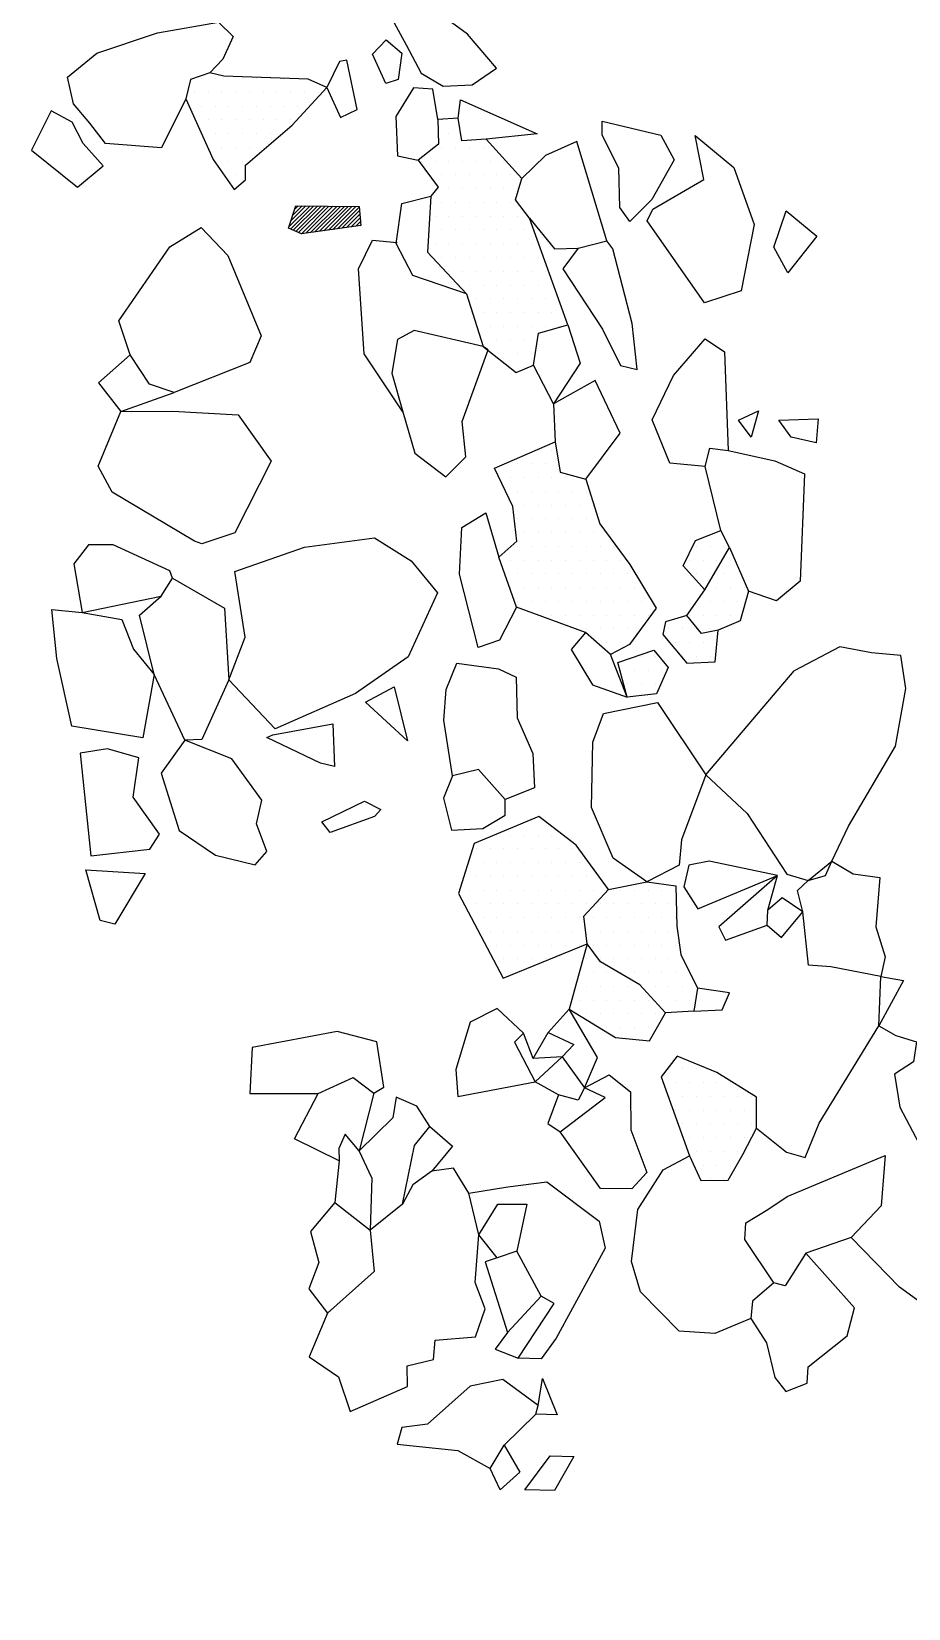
# Model space of a CAD drawing. Header units: metres. Extents: x 3.84 to 6.53, y -22.22 to -18.4.
# Drawn here: x 4.933 to 5.73, y -21.24 to -19.807 of the extents above; entities that cross this region are included whole.
import ezdxf

# ---------------------------------------------------------------- set-up
doc = ezdxf.new("R2010")
doc.units = ezdxf.units.M
doc.header["$LTSCALE"] = 25
doc.header["$MEASUREMENT"] = 0
doc.layers.get('0').update_dxf_attribs({"linetype": 'CONTINUOUS'})
for name, color, linetype in [('KNOCHEN', 2, 'CONTINUOUS'), ('STEINE', 4, 'CONTINUOUS'), ('STEINESCHRAFF', 4, 'CONTINUOUS')]:
    doc.layers.add(name, color=color, linetype=linetype)

# ---------------------------------------------------------------- blocks, each defined once
blk = doc.blocks.new('*X9')
at = {"color": 0}
for p, q in [((508.75, -1985), (508.75, -1985)), ((510, -1985), (510, -1985)), ((511.25, -1985), (511.25, -1985)), ((512.5, -1985), (512.5, -1985)), ((513.75, -1985), (513.75, -1985)), ((515, -1985), (515, -1985)), ((516.25, -1985), (516.25, -1985)), ((508.125, -1986.25), (508.125, -1986.25)), ((509.375, -1986.25), (509.375, -1986.25)), ((510.625, -1986.25), (510.625, -1986.25)), ((511.875, -1986.25), (511.875, -1986.25)), ((513.125, -1986.25), (513.125, -1986.25)), ((514.375, -1986.25), (514.375, -1986.25)), ((515.625, -1986.25), (515.625, -1986.25)), ((516.875, -1986.25), (516.875, -1986.25)), ((518.125, -1986.25), (518.125, -1986.25)), ((519.375, -1986.25), (519.375, -1986.25)), ((508.75, -1987.5), (508.75, -1987.5)), ((510, -1987.5), (510, -1987.5)), ((511.25, -1987.5), (511.25, -1987.5)), ((512.5, -1987.5), (512.5, -1987.5)), ((513.75, -1987.5), (513.75, -1987.5)), ((515, -1987.5), (515, -1987.5)), ((516.25, -1987.5), (516.25, -1987.5)), ((517.5, -1987.5), (517.5, -1987.5)), ((509.375, -1988.75), (509.375, -1988.75)), ((510.625, -1988.75), (510.625, -1988.75)), ((511.875, -1988.75), (511.875, -1988.75)), ((513.125, -1988.75), (513.125, -1988.75)), ((514.375, -1988.75), (514.375, -1988.75)), ((515.625, -1988.75), (515.625, -1988.75)), ((516.875, -1988.75), (516.875, -1988.75)), ((530.625, -1988.75), (530.625, -1988.75)), ((531.875, -1988.75), (531.875, -1988.75)), ((510, -1990), (510, -1990)), ((511.25, -1990), (511.25, -1990)), ((512.5, -1990), (512.5, -1990)), ((513.75, -1990), (513.75, -1990)), ((515, -1990), (515, -1990)), ((531.25, -1990), (531.25, -1990)), ((509.375, -1991.25), (509.375, -1991.25)), ((510.625, -1991.25), (510.625, -1991.25)), ((511.875, -1991.25), (511.875, -1991.25)), ((513.125, -1991.25), (513.125, -1991.25)), ((514.375, -1991.25), (514.375, -1991.25)), ((530.625, -1991.25), (530.625, -1991.25)), ((531.875, -1991.25), (531.875, -1991.25)), ((533.125, -1991.25), (533.125, -1991.25)), ((534.375, -1991.25), (534.375, -1991.25)), ((510, -1992.5), (510, -1992.5)), ((511.25, -1992.5), (511.25, -1992.5)), ((511.875, -1993.75), (511.875, -1993.75)), ((512.5, -1992.5), (512.5, -1992.5)), ((528.75, -1992.5), (528.75, -1992.5)), ((530, -1992.5), (530, -1992.5)), ((530.625, -1993.75), (530.625, -1993.75)), ((531.25, -1992.5), (531.25, -1992.5)), ((531.875, -1993.75), (531.875, -1993.75)), ((532.5, -1992.5), (532.5, -1992.5)), ((533.125, -1993.75), (533.125, -1993.75)), ((533.75, -1992.5), (533.75, -1992.5)), ((534.375, -1993.75), (534.375, -1993.75)), ((535, -1992.5), (535, -1992.5)), ((535.625, -1993.75), (535.625, -1993.75)), ((536.25, -1992.5), (536.25, -1992.5)), ((536.875, -1993.75), (536.875, -1993.75)), ((531.25, -1995), (531.25, -1995)), ((532.5, -1995), (532.5, -1995)), ((533.75, -1995), (533.75, -1995)), ((535, -1995), (535, -1995)), ((536.25, -1995), (536.25, -1995)), ((537.5, -1995), (537.5, -1995)), ((530.625, -1996.25), (530.625, -1996.25)), ((531.875, -1996.25), (531.875, -1996.25)), ((533.125, -1996.25), (533.125, -1996.25)), ((534.375, -1996.25), (534.375, -1996.25)), ((535.625, -1996.25), (535.625, -1996.25)), ((536.875, -1996.25), (536.875, -1996.25)), ((530, -1997.5), (530, -1997.5)), ((531.25, -1997.5), (531.25, -1997.5)), ((532.5, -1997.5), (532.5, -1997.5)), ((533.75, -1997.5), (533.75, -1997.5)), ((535, -1997.5), (535, -1997.5)), ((536.25, -1997.5), (536.25, -1997.5)), ((537.5, -1997.5), (537.5, -1997.5)), ((530.625, -1998.75), (530.625, -1998.75)), ((531.875, -1998.75), (531.875, -1998.75)), ((533.125, -1998.75), (533.125, -1998.75)), ((534.375, -1998.75), (534.375, -1998.75)), ((535.625, -1998.75), (535.625, -1998.75)), ((536.875, -1998.75), (536.875, -1998.75)), ((538.125, -1998.75), (538.125, -1998.75)), ((530, -2000), (530, -2000)), ((531.25, -2000), (531.25, -2000)), ((532.5, -2000), (532.5, -2000)), ((533.75, -2000), (533.75, -2000)), ((535, -2000), (535, -2000)), ((536.25, -2000), (536.25, -2000)), ((537.5, -2000), (537.5, -2000)), ((538.75, -2000), (538.75, -2000)), ((530.625, -2001.25), (530.625, -2001.25)), ((531.875, -2001.25), (531.875, -2001.25)), ((533.125, -2001.25), (533.125, -2001.25)), ((534.375, -2001.25), (534.375, -2001.25)), ((535.625, -2001.25), (535.625, -2001.25)), ((536.875, -2001.25), (536.875, -2001.25)), ((538.125, -2001.25), (538.125, -2001.25)), ((539.375, -2001.25), (539.375, -2001.25)), ((531.25, -2002.5), (531.25, -2002.5)), ((532.5, -2002.5), (532.5, -2002.5)), ((533.125, -2003.75), (533.125, -2003.75)), ((533.75, -2002.5), (533.75, -2002.5)), ((534.375, -2003.75), (534.375, -2003.75)), ((535, -2002.5), (535, -2002.5)), ((535.625, -2003.75), (535.625, -2003.75)), ((536.25, -2002.5), (536.25, -2002.5)), ((536.875, -2003.75), (536.875, -2003.75)), ((537.5, -2002.5), (537.5, -2002.5)), ((538.125, -2003.75), (538.125, -2003.75)), ((538.75, -2002.5), (538.75, -2002.5)), ((539.375, -2003.75), (539.375, -2003.75)), ((540, -2002.5), (540, -2002.5)), ((540.625, -2003.75), (540.625, -2003.75)), ((533.75, -2005), (533.75, -2005)), ((535, -2005), (535, -2005)), ((536.25, -2005), (536.25, -2005)), ((537.5, -2005), (537.5, -2005)), ((538.75, -2005), (538.75, -2005)), ((540, -2005), (540, -2005)), ((534.375, -2006.25), (534.375, -2006.25)), ((535.625, -2006.25), (535.625, -2006.25)), ((536.875, -2006.25), (536.875, -2006.25)), ((538.125, -2006.25), (538.125, -2006.25)), ((539.375, -2006.25), (539.375, -2006.25)), ((540.625, -2006.25), (540.625, -2006.25)), ((535, -2007.5), (535, -2007.5)), ((536.25, -2007.5), (536.25, -2007.5)), ((537.5, -2007.5), (537.5, -2007.5)), ((538.75, -2007.5), (538.75, -2007.5)), ((540, -2007.5), (540, -2007.5)), ((541.25, -2007.5), (541.25, -2007.5)), ((534.375, -2008.75), (534.375, -2008.75)), ((535.625, -2008.75), (535.625, -2008.75)), ((536.875, -2008.75), (536.875, -2008.75)), ((538.125, -2008.75), (538.125, -2008.75)), ((536.25, -2010), (536.25, -2010)), ((537.5, -2010), (537.5, -2010)), ((538.75, -2010), (538.75, -2010)), ((536.875, -2011.25), (536.875, -2011.25)), ((538.125, -2011.25), (538.125, -2011.25)), ((539.375, -2018.75), (539.375, -2018.75)), ((540.625, -2018.75), (540.625, -2018.75)), ((537.5, -2020), (537.5, -2020)), ((538.75, -2020), (538.75, -2020)), ((540, -2020), (540, -2020)), ((536.875, -2021.25), (536.875, -2021.25)), ((538.125, -2021.25), (538.125, -2021.25)), ((539.375, -2021.25), (539.375, -2021.25)), ((540.625, -2021.25), (540.625, -2021.25)), ((541.875, -2021.25), (541.875, -2021.25)), ((543.125, -2021.25), (543.125, -2021.25)), ((537.5, -2022.5), (537.5, -2022.5)), ((538.125, -2023.75), (538.125, -2023.75)), ((538.75, -2022.5), (538.75, -2022.5)), ((539.375, -2023.75), (539.375, -2023.75)), ((540, -2022.5), (540, -2022.5)), ((540.625, -2023.75), (540.625, -2023.75)), ((541.25, -2022.5), (541.25, -2022.5)), ((541.875, -2023.75), (541.875, -2023.75)), ((542.5, -2022.5), (542.5, -2022.5)), ((543.125, -2023.75), (543.125, -2023.75)), ((543.75, -2022.5), (543.75, -2022.5)), ((544.375, -2023.75), (544.375, -2023.75)), ((537.5, -2025), (537.5, -2025)), ((538.75, -2025), (538.75, -2025)), ((540, -2025), (540, -2025)), ((541.25, -2025), (541.25, -2025)), ((542.5, -2025), (542.5, -2025)), ((543.75, -2025), (543.75, -2025)), ((538.125, -2026.25), (538.125, -2026.25)), ((539.375, -2026.25), (539.375, -2026.25)), ((540.625, -2026.25), (540.625, -2026.25)), ((541.875, -2026.25), (541.875, -2026.25)), ((543.125, -2026.25), (543.125, -2026.25)), ((544.375, -2026.25), (544.375, -2026.25)), ((555.625, -2026.25), (555.625, -2026.25)), ((537.5, -2027.5), (537.5, -2027.5)), ((538.75, -2027.5), (538.75, -2027.5)), ((540, -2027.5), (540, -2027.5)), ((541.25, -2027.5), (541.25, -2027.5)), ((542.5, -2027.5), (542.5, -2027.5)), ((543.75, -2027.5), (543.75, -2027.5)), ((545, -2027.5), (545, -2027.5)), ((546.25, -2027.5), (546.25, -2027.5)), ((553.75, -2027.5), (553.75, -2027.5)), ((555, -2027.5), (555, -2027.5)), ((556.25, -2027.5), (556.25, -2027.5)), ((536.875, -2028.75), (536.875, -2028.75)), ((538.125, -2028.75), (538.125, -2028.75)), ((539.375, -2028.75), (539.375, -2028.75)), ((540.625, -2028.75), (540.625, -2028.75)), ((541.875, -2028.75), (541.875, -2028.75)), ((543.125, -2028.75), (543.125, -2028.75)), ((544.375, -2028.75), (544.375, -2028.75)), ((545.625, -2028.75), (545.625, -2028.75)), ((546.875, -2028.75), (546.875, -2028.75)), ((553.125, -2028.75), (553.125, -2028.75)), ((554.375, -2028.75), (554.375, -2028.75)), ((555.625, -2028.75), (555.625, -2028.75)), ((556.875, -2028.75), (556.875, -2028.75)), ((537.5, -2030), (537.5, -2030)), ((538.75, -2030), (538.75, -2030)), ((540, -2030), (540, -2030)), ((541.25, -2030), (541.25, -2030)), ((542.5, -2030), (542.5, -2030)), ((543.75, -2030), (543.75, -2030)), ((545, -2030), (545, -2030)), ((546.25, -2030), (546.25, -2030)), ((547.5, -2030), (547.5, -2030)), ((553.75, -2030), (553.75, -2030)), ((555, -2030), (555, -2030)), ((556.25, -2030), (556.25, -2030)), ((557.5, -2030), (557.5, -2030)), ((536.875, -2031.25), (536.875, -2031.25)), ((537.5, -2032.5), (537.5, -2032.5)), ((538.125, -2031.25), (538.125, -2031.25)), ((538.75, -2032.5), (538.75, -2032.5)), ((539.375, -2031.25), (539.375, -2031.25)), ((540, -2032.5), (540, -2032.5)), ((540.625, -2031.25), (540.625, -2031.25)), ((541.25, -2032.5), (541.25, -2032.5)), ((541.875, -2031.25), (541.875, -2031.25)), ((542.5, -2032.5), (542.5, -2032.5)), ((543.125, -2031.25), (543.125, -2031.25)), ((543.75, -2032.5), (543.75, -2032.5)), ((544.375, -2031.25), (544.375, -2031.25)), ((545, -2032.5), (545, -2032.5)), ((545.625, -2031.25), (545.625, -2031.25)), ((546.25, -2032.5), (546.25, -2032.5)), ((546.875, -2031.25), (546.875, -2031.25)), ((547.5, -2032.5), (547.5, -2032.5)), ((548.125, -2031.25), (548.125, -2031.25)), ((548.75, -2032.5), (548.75, -2032.5)), ((554.375, -2031.25), (554.375, -2031.25)), ((555, -2032.5), (555, -2032.5)), ((555.625, -2031.25), (555.625, -2031.25)), ((556.25, -2032.5), (556.25, -2032.5)), ((556.875, -2031.25), (556.875, -2031.25)), ((557.5, -2032.5), (557.5, -2032.5)), ((558.125, -2031.25), (558.125, -2031.25)), ((539.375, -2033.75), (539.375, -2033.75)), ((540.625, -2033.75), (540.625, -2033.75)), ((541.875, -2033.75), (541.875, -2033.75)), ((543.125, -2033.75), (543.125, -2033.75)), ((544.375, -2033.75), (544.375, -2033.75)), ((545.625, -2033.75), (545.625, -2033.75)), ((546.875, -2033.75), (546.875, -2033.75)), ((548.125, -2033.75), (548.125, -2033.75)), ((549.375, -2033.75), (549.375, -2033.75)), ((553.125, -2033.75), (553.125, -2033.75)), ((554.375, -2033.75), (554.375, -2033.75)), ((555.625, -2033.75), (555.625, -2033.75)), ((556.875, -2033.75), (556.875, -2033.75)), ((543.75, -2035), (543.75, -2035)), ((545, -2035), (545, -2035)), ((546.25, -2035), (546.25, -2035)), ((547.5, -2035), (547.5, -2035)), ((551.25, -2035), (551.25, -2035)), ((552.5, -2035), (552.5, -2035)), ((553.75, -2035), (553.75, -2035)), ((555, -2035), (555, -2035)), ((545.625, -2036.25), (545.625, -2036.25)), ((546.875, -2036.25), (546.875, -2036.25)), ((551.875, -2036.25), (551.875, -2036.25)), ((553.125, -2036.25), (553.125, -2036.25)), ((554.375, -2036.25), (554.375, -2036.25)), ((555.625, -2036.25), (555.625, -2036.25)), ((548.75, -2037.5), (548.75, -2037.5)), ((550, -2037.5), (550, -2037.5)), ((552.5, -2037.5), (552.5, -2037.5)), ((553.75, -2037.5), (553.75, -2037.5)), ((555, -2037.5), (555, -2037.5)), ((546.875, -2038.75), (546.875, -2038.75)), ((548.125, -2038.75), (548.125, -2038.75)), ((549.375, -2038.75), (549.375, -2038.75)), ((550.625, -2038.75), (550.625, -2038.75)), ((547.5, -2040), (547.5, -2040)), ((548.75, -2040), (548.75, -2040)), ((550, -2040), (550, -2040)), ((538.75, -2052.5), (538.75, -2052.5)), ((540, -2052.5), (540, -2052.5)), ((535.625, -2053.75), (535.625, -2053.75)), ((536.875, -2053.75), (536.875, -2053.75)), ((538.125, -2053.75), (538.125, -2053.75)), ((539.375, -2053.75), (539.375, -2053.75)), ((540.625, -2053.75), (540.625, -2053.75)), ((533.75, -2055), (533.75, -2055)), ((535, -2055), (535, -2055)), ((536.25, -2055), (536.25, -2055)), ((537.5, -2055), (537.5, -2055)), ((538.75, -2055), (538.75, -2055)), ((540, -2055), (540, -2055)), ((541.25, -2055), (541.25, -2055)), ((542.5, -2055), (542.5, -2055)), ((533.125, -2056.25), (533.125, -2056.25)), ((534.375, -2056.25), (534.375, -2056.25)), ((535.625, -2056.25), (535.625, -2056.25)), ((536.875, -2056.25), (536.875, -2056.25)), ((538.125, -2056.25), (538.125, -2056.25)), ((539.375, -2056.25), (539.375, -2056.25)), ((540.625, -2056.25), (540.625, -2056.25)), ((541.875, -2056.25), (541.875, -2056.25)), ((543.125, -2056.25), (543.125, -2056.25)), ((533.75, -2057.5), (533.75, -2057.5)), ((535, -2057.5), (535, -2057.5)), ((536.25, -2057.5), (536.25, -2057.5)), ((537.5, -2057.5), (537.5, -2057.5)), ((538.75, -2057.5), (538.75, -2057.5)), ((540, -2057.5), (540, -2057.5)), ((541.25, -2057.5), (541.25, -2057.5)), ((542.5, -2057.5), (542.5, -2057.5)), ((543.75, -2057.5), (543.75, -2057.5)), ((533.125, -2058.75), (533.125, -2058.75)), ((534.375, -2058.75), (534.375, -2058.75)), ((535.625, -2058.75), (535.625, -2058.75)), ((536.875, -2058.75), (536.875, -2058.75)), ((538.125, -2058.75), (538.125, -2058.75)), ((539.375, -2058.75), (539.375, -2058.75)), ((540.625, -2058.75), (540.625, -2058.75)), ((541.875, -2058.75), (541.875, -2058.75)), ((543.125, -2058.75), (543.125, -2058.75)), ((544.375, -2058.75), (544.375, -2058.75)), ((545.625, -2058.75), (545.625, -2058.75)), ((546.875, -2058.75), (546.875, -2058.75)), ((548.125, -2058.75), (548.125, -2058.75)), ((549.375, -2058.75), (549.375, -2058.75)), ((550.625, -2058.75), (550.625, -2058.75)), ((551.875, -2058.75), (551.875, -2058.75)), ((533.75, -2060), (533.75, -2060)), ((535, -2060), (535, -2060)), ((536.25, -2060), (536.25, -2060)), ((537.5, -2060), (537.5, -2060)), ((538.75, -2060), (538.75, -2060)), ((540, -2060), (540, -2060)), ((541.25, -2060), (541.25, -2060)), ((542.5, -2060), (542.5, -2060)), ((543.75, -2060), (543.75, -2060)), ((545, -2060), (545, -2060)), ((546.25, -2060), (546.25, -2060)), ((547.5, -2060), (547.5, -2060)), ((548.75, -2060), (548.75, -2060)), ((550, -2060), (550, -2060)), ((551.25, -2060), (551.25, -2060)), ((534.375, -2061.25), (534.375, -2061.25)), ((535, -2062.5), (535, -2062.5)), ((535.625, -2061.25), (535.625, -2061.25)), ((536.25, -2062.5), (536.25, -2062.5)), ((536.875, -2061.25), (536.875, -2061.25)), ((537.5, -2062.5), (537.5, -2062.5)), ((538.125, -2061.25), (538.125, -2061.25)), ((538.75, -2062.5), (538.75, -2062.5)), ((539.375, -2061.25), (539.375, -2061.25)), ((540, -2062.5), (540, -2062.5)), ((540.625, -2061.25), (540.625, -2061.25)), ((541.25, -2062.5), (541.25, -2062.5)), ((541.875, -2061.25), (541.875, -2061.25)), ((542.5, -2062.5), (542.5, -2062.5)), ((543.125, -2061.25), (543.125, -2061.25)), ((543.75, -2062.5), (543.75, -2062.5)), ((544.375, -2061.25), (544.375, -2061.25)), ((545, -2062.5), (545, -2062.5)), ((545.625, -2061.25), (545.625, -2061.25)), ((546.25, -2062.5), (546.25, -2062.5)), ((546.875, -2061.25), (546.875, -2061.25)), ((547.5, -2062.5), (547.5, -2062.5)), ((548.125, -2061.25), (548.125, -2061.25)), ((548.75, -2062.5), (548.75, -2062.5)), ((549.375, -2061.25), (549.375, -2061.25)), ((550, -2062.5), (550, -2062.5)), ((550.625, -2061.25), (550.625, -2061.25)), ((551.25, -2062.5), (551.25, -2062.5)), ((551.875, -2061.25), (551.875, -2061.25)), ((535.625, -2063.75), (535.625, -2063.75)), ((536.875, -2063.75), (536.875, -2063.75)), ((538.125, -2063.75), (538.125, -2063.75)), ((539.375, -2063.75), (539.375, -2063.75)), ((540.625, -2063.75), (540.625, -2063.75)), ((541.875, -2063.75), (541.875, -2063.75)), ((543.125, -2063.75), (543.125, -2063.75)), ((544.375, -2063.75), (544.375, -2063.75)), ((545.625, -2063.75), (545.625, -2063.75)), ((546.875, -2063.75), (546.875, -2063.75)), ((548.125, -2063.75), (548.125, -2063.75)), ((549.375, -2063.75), (549.375, -2063.75)), ((550.625, -2063.75), (550.625, -2063.75)), ((551.875, -2063.75), (551.875, -2063.75)), ((536.25, -2065), (536.25, -2065)), ((537.5, -2065), (537.5, -2065)), ((538.75, -2065), (538.75, -2065)), ((540, -2065), (540, -2065)), ((543.75, -2065), (543.75, -2065)), ((545, -2065), (545, -2065)), ((546.25, -2065), (546.25, -2065)), ((547.5, -2065), (547.5, -2065)), ((548.75, -2065), (548.75, -2065)), ((550, -2065), (550, -2065)), ((551.25, -2065), (551.25, -2065)), ((552.5, -2065), (552.5, -2065)), ((536.875, -2066.25), (536.875, -2066.25)), ((543.125, -2066.25), (543.125, -2066.25)), ((544.375, -2066.25), (544.375, -2066.25)), ((545.625, -2066.25), (545.625, -2066.25)), ((546.875, -2066.25), (546.875, -2066.25)), ((548.125, -2066.25), (548.125, -2066.25)), ((549.375, -2066.25), (549.375, -2066.25)), ((550.625, -2066.25), (550.625, -2066.25)), ((551.875, -2066.25), (551.875, -2066.25)), ((553.125, -2066.25), (553.125, -2066.25)), ((543.75, -2067.5), (543.75, -2067.5)), ((545, -2067.5), (545, -2067.5)), ((546.25, -2067.5), (546.25, -2067.5)), ((547.5, -2067.5), (547.5, -2067.5)), ((548.75, -2067.5), (548.75, -2067.5)), ((550, -2067.5), (550, -2067.5)), ((551.25, -2067.5), (551.25, -2067.5)), ((552.5, -2067.5), (552.5, -2067.5)), ((553.75, -2067.5), (553.75, -2067.5)), ((543.125, -2068.75), (543.125, -2068.75)), ((544.375, -2068.75), (544.375, -2068.75)), ((545.625, -2068.75), (545.625, -2068.75)), ((546.875, -2068.75), (546.875, -2068.75)), ((548.125, -2068.75), (548.125, -2068.75)), ((549.375, -2068.75), (549.375, -2068.75)), ((550.625, -2068.75), (550.625, -2068.75)), ((551.875, -2068.75), (551.875, -2068.75)), ((553.125, -2068.75), (553.125, -2068.75)), ((543.75, -2070), (543.75, -2070)), ((545, -2070), (545, -2070)), ((546.25, -2070), (546.25, -2070)), ((547.5, -2070), (547.5, -2070)), ((548.75, -2070), (548.75, -2070)), ((550, -2070), (550, -2070)), ((545.625, -2071.25), (545.625, -2071.25)), ((546.875, -2071.25), (546.875, -2071.25)), ((548.125, -2071.25), (548.125, -2071.25)), ((549.375, -2071.25), (549.375, -2071.25)), ((551.25, -2075), (551.25, -2075)), ((552.5, -2075), (552.5, -2075)), ((553.75, -2075), (553.75, -2075)), ((551.875, -2076.25), (551.875, -2076.25)), ((553.125, -2076.25), (553.125, -2076.25)), ((554.375, -2076.25), (554.375, -2076.25)), ((555.625, -2076.25), (555.625, -2076.25)), ((556.875, -2076.25), (556.875, -2076.25)), ((551.25, -2077.5), (551.25, -2077.5)), ((552.5, -2077.5), (552.5, -2077.5)), ((553.75, -2077.5), (553.75, -2077.5)), ((555, -2077.5), (555, -2077.5)), ((556.25, -2077.5), (556.25, -2077.5)), ((557.5, -2077.5), (557.5, -2077.5)), ((558.75, -2077.5), (558.75, -2077.5)), ((551.875, -2078.75), (551.875, -2078.75)), ((553.125, -2078.75), (553.125, -2078.75)), ((554.375, -2078.75), (554.375, -2078.75)), ((555.625, -2078.75), (555.625, -2078.75)), ((556.875, -2078.75), (556.875, -2078.75)), ((558.125, -2078.75), (558.125, -2078.75)), ((552.5, -2080), (552.5, -2080)), ((553.125, -2081.25), (553.125, -2081.25)), ((553.75, -2080), (553.75, -2080)), ((554.375, -2081.25), (554.375, -2081.25)), ((555, -2080), (555, -2080)), ((555.625, -2081.25), (555.625, -2081.25)), ((556.25, -2080), (556.25, -2080)), ((556.875, -2081.25), (556.875, -2081.25)), ((557.5, -2080), (557.5, -2080)), ((558.125, -2081.25), (558.125, -2081.25)), ((558.75, -2080), (558.75, -2080)), ((553.75, -2082.5), (553.75, -2082.5)), ((555, -2082.5), (555, -2082.5)), ((556.25, -2082.5), (556.25, -2082.5)), ((557.5, -2082.5), (557.5, -2082.5)), ((554.375, -2083.75), (554.375, -2083.75)), ((555.625, -2083.75), (555.625, -2083.75)), ((556.875, -2083.75), (556.875, -2083.75)), ((555, -2085), (555, -2085)), ((556.25, -2085), (556.25, -2085))]:
    blk.add_line(p, q, dxfattribs=at)
blk = doc.blocks.new('*X10')
at = {"color": 0}
for p, q in [((583.125, -2106.25), (583.125, -2106.25)), ((584.375, -2106.25), (584.375, -2106.25)), ((585.625, -2106.25), (585.625, -2106.25)), ((580, -2107.5), (580, -2107.5)), ((581.25, -2107.5), (581.25, -2107.5)), ((582.5, -2107.5), (582.5, -2107.5)), ((583.75, -2107.5), (583.75, -2107.5)), ((585, -2107.5), (585, -2107.5)), ((586.25, -2107.5), (586.25, -2107.5)), ((579.375, -2108.75), (579.375, -2108.75)), ((580.625, -2108.75), (580.625, -2108.75)), ((581.875, -2108.75), (581.875, -2108.75)), ((583.125, -2108.75), (583.125, -2108.75)), ((584.375, -2108.75), (584.375, -2108.75)), ((585.625, -2108.75), (585.625, -2108.75)), ((586.875, -2108.75), (586.875, -2108.75)), ((578.125, -2111.25), (578.125, -2111.25)), ((578.75, -2110), (578.75, -2110)), ((579.375, -2111.25), (579.375, -2111.25)), ((580, -2110), (580, -2110)), ((580.625, -2111.25), (580.625, -2111.25)), ((581.25, -2110), (581.25, -2110)), ((581.875, -2111.25), (581.875, -2111.25)), ((582.5, -2110), (582.5, -2110)), ((583.125, -2111.25), (583.125, -2111.25)), ((583.75, -2110), (583.75, -2110)), ((584.375, -2111.25), (584.375, -2111.25)), ((585, -2110), (585, -2110)), ((585.625, -2111.25), (585.625, -2111.25)), ((586.25, -2110), (586.25, -2110)), ((586.875, -2111.25), (586.875, -2111.25)), ((587.5, -2110), (587.5, -2110)), ((588.125, -2111.25), (588.125, -2111.25)), ((580, -2112.5), (580, -2112.5)), ((581.25, -2112.5), (581.25, -2112.5)), ((582.5, -2112.5), (582.5, -2112.5)), ((583.75, -2112.5), (583.75, -2112.5)), ((585, -2112.5), (585, -2112.5)), ((586.25, -2112.5), (586.25, -2112.5)), ((587.5, -2112.5), (587.5, -2112.5)), ((580.625, -2113.75), (580.625, -2113.75)), ((581.875, -2113.75), (581.875, -2113.75)), ((583.125, -2113.75), (583.125, -2113.75)), ((584.375, -2113.75), (584.375, -2113.75)), ((585.625, -2113.75), (585.625, -2113.75)), ((586.875, -2113.75), (586.875, -2113.75)), ((581.25, -2115), (581.25, -2115)), ((582.5, -2115), (582.5, -2115)), ((583.75, -2115), (583.75, -2115)), ((585, -2115), (585, -2115)), ((586.25, -2115), (586.25, -2115)), ((581.875, -2116.25), (581.875, -2116.25)), ((583.125, -2116.25), (583.125, -2116.25)), ((584.375, -2116.25), (584.375, -2116.25)), ((585.625, -2116.25), (585.625, -2116.25)), ((586.875, -2116.25), (586.875, -2116.25)), ((582.5, -2117.5), (582.5, -2117.5)), ((583.75, -2117.5), (583.75, -2117.5)), ((585, -2117.5), (585, -2117.5)), ((586.25, -2117.5), (586.25, -2117.5)), ((558.125, -2206.25), (558.125, -2206.25)), ((559.375, -2206.25), (559.375, -2206.25)), ((560.625, -2206.25), (560.625, -2206.25)), ((556.875, -2208.75), (556.875, -2208.75)), ((557.5, -2207.5), (557.5, -2207.5)), ((558.125, -2208.75), (558.125, -2208.75)), ((558.75, -2207.5), (558.75, -2207.5)), ((559.375, -2208.75), (559.375, -2208.75)), ((560, -2207.5), (560, -2207.5)), ((560.625, -2208.75), (560.625, -2208.75)), ((561.25, -2207.5), (561.25, -2207.5)), ((561.875, -2208.75), (561.875, -2208.75)), ((562.5, -2207.5), (562.5, -2207.5)), ((563.125, -2208.75), (563.125, -2208.75)), ((564.375, -2208.75), (564.375, -2208.75)), ((556.25, -2210), (556.25, -2210)), ((557.5, -2210), (557.5, -2210)), ((558.75, -2210), (558.75, -2210)), ((560, -2210), (560, -2210)), ((561.25, -2210), (561.25, -2210)), ((562.5, -2210), (562.5, -2210)), ((563.75, -2210), (563.75, -2210)), ((565, -2210), (565, -2210)), ((566.25, -2210), (566.25, -2210)), ((556.875, -2211.25), (556.875, -2211.25)), ((558.125, -2211.25), (558.125, -2211.25)), ((559.375, -2211.25), (559.375, -2211.25)), ((560.625, -2211.25), (560.625, -2211.25)), ((561.875, -2211.25), (561.875, -2211.25)), ((563.125, -2211.25), (563.125, -2211.25)), ((564.375, -2211.25), (564.375, -2211.25)), ((565.625, -2211.25), (565.625, -2211.25)), ((566.875, -2211.25), (566.875, -2211.25)), ((557.5, -2212.5), (557.5, -2212.5)), ((558.75, -2212.5), (558.75, -2212.5)), ((560, -2212.5), (560, -2212.5)), ((561.25, -2212.5), (561.25, -2212.5)), ((562.5, -2212.5), (562.5, -2212.5)), ((563.75, -2212.5), (563.75, -2212.5)), ((565, -2212.5), (565, -2212.5)), ((566.25, -2212.5), (566.25, -2212.5)), ((558.125, -2213.75), (558.125, -2213.75)), ((559.375, -2213.75), (559.375, -2213.75)), ((560.625, -2213.75), (560.625, -2213.75)), ((561.875, -2213.75), (561.875, -2213.75)), ((563.125, -2213.75), (563.125, -2213.75)), ((564.375, -2213.75), (564.375, -2213.75)), ((565.625, -2213.75), (565.625, -2213.75)), ((566.875, -2213.75), (566.875, -2213.75)), ((557.5, -2215), (557.5, -2215)), ((558.75, -2215), (558.75, -2215)), ((560, -2215), (560, -2215)), ((561.25, -2215), (561.25, -2215)), ((562.5, -2215), (562.5, -2215)), ((563.75, -2215), (563.75, -2215)), ((565, -2215), (565, -2215)), ((566.25, -2215), (566.25, -2215)), ((610, -2215), (610, -2215)), ((559.375, -2216.25), (559.375, -2216.25)), ((560.625, -2216.25), (560.625, -2216.25)), ((561.875, -2216.25), (561.875, -2216.25)), ((563.125, -2216.25), (563.125, -2216.25)), ((564.375, -2216.25), (564.375, -2216.25)), ((565.625, -2216.25), (565.625, -2216.25)), ((609.375, -2216.25), (609.375, -2216.25)), ((610.625, -2216.25), (610.625, -2216.25)), ((611.875, -2216.25), (611.875, -2216.25)), ((613.125, -2216.25), (613.125, -2216.25)), ((561.25, -2217.5), (561.25, -2217.5)), ((562.5, -2217.5), (562.5, -2217.5)), ((608.125, -2218.75), (608.125, -2218.75)), ((608.75, -2217.5), (608.75, -2217.5)), ((609.375, -2218.75), (609.375, -2218.75)), ((610, -2217.5), (610, -2217.5)), ((610.625, -2218.75), (610.625, -2218.75)), ((611.25, -2217.5), (611.25, -2217.5)), ((611.875, -2218.75), (611.875, -2218.75)), ((612.5, -2217.5), (612.5, -2217.5)), ((613.125, -2218.75), (613.125, -2218.75)), ((613.75, -2217.5), (613.75, -2217.5)), ((614.375, -2218.75), (614.375, -2218.75)), ((615, -2217.5), (615, -2217.5)), ((608.75, -2220), (608.75, -2220)), ((610, -2220), (610, -2220)), ((611.25, -2220), (611.25, -2220)), ((612.5, -2220), (612.5, -2220)), ((613.75, -2220), (613.75, -2220)), ((613.125, -2221.25), (613.125, -2221.25)), ((614.375, -2221.25), (614.375, -2221.25))]:
    blk.add_line(p, q, dxfattribs=at)
blk = doc.blocks.new('*X11')
at = {"color": 0}
for p, q in [((516.72, -1998.45), (518.61, -1996.57)), ((516.86, -1998.67), (518.96, -1996.57)), ((516.9, -1997.93), (518.26, -1996.56)), ((517.07, -1997.4), (517.91, -1996.56)), ((517.11, -1998.78), (519.31, -1996.58)), ((517.24, -1996.88), (517.56, -1996.55)), ((517.36, -1998.88), (519.66, -1996.58)), ((517.6, -1998.99), (520.01, -1996.58)), ((517.85, -1999.1), (520.36, -1996.59)), ((518.26, -1999.04), (520.71, -1996.59)), ((518.67, -1998.99), (521.06, -1996.6)), ((519.08, -1998.93), (521.41, -1996.6)), ((519.49, -1998.87), (521.76, -1996.6)), ((519.9, -1998.82), (522.11, -1996.61)), ((520.31, -1998.76), (522.45, -1996.61)), ((520.72, -1998.7), (522.8, -1996.62)), ((521.13, -1998.65), (523.11, -1996.67)), ((521.54, -1998.59), (523.14, -1996.99)), ((521.95, -1998.53), (523.16, -1997.32)), ((522.36, -1998.48), (523.19, -1997.64)), ((522.77, -1998.42), (523.22, -1997.97)), ((523.18, -1998.36), (523.25, -1998.29))]:
    blk.add_line(p, q, dxfattribs=at)

msp = doc.modelspace()

# ---------------------------------------------------------------- linework, layer by layer
at = {"layer": 'KNOCHEN'}
msp.add_lwpolyline([(5.1785, -19.991), (5.1668, -19.9859), (5.1735, -19.9655), (5.2311, -19.9662), (5.2325, -19.9835), (5.1785, -19.991)], dxfattribs=at)
at = {"layer": 'STEINE'}
for points in [[(5.3558, -19.8403), (5.3294, -19.8096), (5.2917, -19.782), (5.2557, -19.7569), (5.2485, -19.7727), (5.2738, -19.8191), (5.2875, -19.8451), (5.3073, -19.8569), (5.3338, -19.8555), (5.3558, -19.8403)], [(5.0734, -19.8684), (5.0514, -19.9127), (5.0005, -19.9089), (4.9863, -19.8905), (4.9715, -19.8727), (4.966, -19.8487), (4.9926, -19.8269), (5.0476, -19.8082), (5.1032, -19.7987), (5.1164, -19.8115), (5.1072, -19.8323), (5.0954, -19.8445)], [(5.2554, -19.8542), (5.2432, -19.8277), (5.2555, -19.8145), (5.2697, -19.8267), (5.2666, -19.8507), (5.2554, -19.8542)], [(5.2293, -19.8781), (5.2198, -19.8332), (5.2131, -19.8342), (5.2018, -19.8581), (5.214, -19.8852), (5.2293, -19.8781)], [(5.2018, -19.8581), (5.1846, -19.8504), (5.1081, -19.8476), (5.0954, -19.8445), (5.0776, -19.8506), (5.0734, -19.8684), (5.0982, -19.9235), (5.1175, -19.9506), (5.1277, -19.9419), (5.1278, -19.9287), (5.1702, -19.8921), (5.2018, -19.8581)], [(5.3026, -19.887), (5.2981, -19.8594), (5.2803, -19.8584), (5.2644, -19.8843), (5.2658, -19.92), (5.2847, -19.9241)], [(4.9984, -19.9293), (4.9801, -19.9089), (4.97, -19.8895), (4.9511, -19.8792), (4.9332, -19.9148), (4.9749, -19.9486), (4.9984, -19.9293)], [(5.321, -19.886), (5.3231, -19.8692), (5.3928, -19.9), (5.3464, -19.9049)], [(5.4207, -20.0738), (5.3859, -19.9769), (5.3732, -19.96), (5.3789, -19.9407), (5.3464, -19.9049), (5.3245, -19.9064), (5.321, -19.886), (5.3026, -19.887), (5.3031, -19.9094), (5.2847, -19.9241), (5.3029, -19.9486), (5.2963, -19.9567), (5.2931, -20.0077), (5.3286, -20.0455), (5.3437, -20.0934), (5.3737, -20.1169), (5.3895, -20.1104)], [(5.4679, -19.967), (5.467, -19.9313), (5.4518, -19.9012), (5.4519, -19.8885), (5.5053, -19.9014), (5.5175, -19.9238), (5.497, -19.9599), (5.4771, -19.9797), (5.4679, -19.967)], [(5.3859, -19.9769), (5.4087, -20.0045), (5.4301, -20.004), (5.4561, -19.9975), (5.4289, -19.9072), (5.4003, -19.9199), (5.3789, -19.9407)], [(5.498, -19.9686), (5.5444, -19.9417), (5.5364, -19.9015), (5.5715, -19.9306), (5.5902, -19.9826), (5.5782, -20.0427), (5.5451, -20.0538), (5.4929, -19.9793), (5.498, -19.9686)], [(5.3286, -20.0455), (5.2798, -20.029), (5.2646, -19.9999), (5.2698, -19.9633), (5.2963, -19.9567)], [(5.6079, -20.0031), (5.6192, -19.97), (5.6472, -19.993), (5.6206, -20.0265), (5.6079, -20.0031)], [(5.0629, -20.1353), (5.0405, -20.1276), (5.0228, -20.1011), (5.0127, -20.07), (5.0588, -20.0029), (5.0873, -19.9851), (5.1117, -20.0107), (5.142, -20.0836), (5.1318, -20.108), (5.0629, -20.1353)], [(5.2707, -20.1528), (5.2357, -20.1002), (5.2304, -20.0228), (5.2432, -19.9968), (5.2656, -19.9989)], [(5.4301, -20.004), (5.4163, -20.0228), (5.4523, -20.0775), (5.4685, -20.1106), (5.4838, -20.1142), (5.4793, -20.0724), (5.4617, -20.0046), (5.4561, -19.9975)], [(5.3437, -20.0934), (5.2811, -20.079), (5.2658, -20.0871), (5.2606, -20.1176), (5.2707, -20.1528), (5.2818, -20.1905), (5.3098, -20.212), (5.3281, -20.1937), (5.3247, -20.1616), (5.3483, -20.0965), (5.3437, -20.0934)], [(5.4078, -20.1456), (5.3895, -20.1104), (5.3942, -20.0813), (5.4207, -20.0738), (5.4318, -20.1085), (5.4078, -20.1456)], [(5.5456, -20.2026), (5.5136, -20.1994), (5.4974, -20.1601), (5.5169, -20.1199), (5.5455, -20.0864), (5.5633, -20.0982), (5.5666, -20.1879)], [(5.0228, -20.1011), (4.9942, -20.1264), (5.0145, -20.1525), (5.0629, -20.1353)], [(5.4371, -20.2139), (5.4683, -20.1723), (5.4455, -20.1243), (5.4078, -20.1456), (5.4092, -20.1802)], [(5.0813, -20.2704), (5.0066, -20.2258), (4.9939, -20.2023), (5.0145, -20.1525), (5.0618, -20.1521), (5.1209, -20.1554), (5.1509, -20.1977), (5.118, -20.2628), (5.088, -20.2729), (5.0813, -20.2704)], [(5.5875, -20.1757), (5.5758, -20.1604), (5.5942, -20.1518), (5.5875, -20.1757)], [(5.6466, -20.181), (5.6237, -20.1758), (5.6125, -20.1605), (5.6482, -20.1591), (5.6466, -20.181)], [(5.3579, -20.285), (5.3743, -20.2703), (5.3708, -20.2387), (5.3541, -20.204), (5.4092, -20.1802), (5.4137, -20.2077), (5.4371, -20.2139), (5.4497, -20.2547), (5.4771, -20.2915), (5.5009, -20.3313), (5.4769, -20.3643), (5.4595, -20.3735), (5.4367, -20.3535), (5.3741, -20.3304), (5.3579, -20.285)], [(5.5678, -20.276), (5.5597, -20.2607), (5.5456, -20.2026), (5.5498, -20.1858), (5.5666, -20.1879), (5.6088, -20.1972), (5.6358, -20.209), (5.6319, -20.3068), (5.6105, -20.3245), (5.585, -20.3158)], [(5.3741, -20.3304), (5.3587, -20.3604), (5.3393, -20.367), (5.3222, -20.3002), (5.3244, -20.2579), (5.3463, -20.2447), (5.3579, -20.285)], [(5.1547, -20.4408), (5.1125, -20.3963), (5.1274, -20.3576), (5.1179, -20.298), (5.1812, -20.2758), (5.2449, -20.2673), (5.2784, -20.2883), (5.3023, -20.3174), (5.2756, -20.3754), (5.2276, -20.4089), (5.1547, -20.4408)], [(5.5453, -20.3146), (5.5255, -20.2927), (5.5368, -20.2698), (5.5597, -20.2607)], [(5.0614, -20.3039), (5.0588, -20.2973), (5.0075, -20.2737), (4.985, -20.2736), (4.9717, -20.2909), (4.9793, -20.3353), (5.0511, -20.3202)], [(5.5574, -20.3513), (5.5421, -20.3544), (5.5289, -20.338), (5.5453, -20.3146), (5.5678, -20.276), (5.585, -20.3158), (5.5773, -20.3428), (5.5574, -20.3513)], [(5.0726, -20.4512), (5.0448, -20.3915), (5.0312, -20.3375), (5.0511, -20.3202), (5.0614, -20.3039), (5.1087, -20.3311), (5.1125, -20.3963), (5.0879, -20.4507), (5.0726, -20.4512)], [(4.9793, -20.3353), (5.0154, -20.3415), (5.026, -20.3685), (5.0448, -20.3915), (5.0344, -20.449), (4.9698, -20.4386), (4.9562, -20.377), (4.9517, -20.3326), (4.9793, -20.3353)], [(5.5289, -20.338), (5.5095, -20.3436), (5.507, -20.3553), (5.5288, -20.3813), (5.5548, -20.3799), (5.5574, -20.3513)], [(5.4367, -20.3535), (5.4239, -20.3688), (5.4431, -20.4009), (5.4747, -20.4122), (5.4595, -20.3735)], [(5.5463, -20.4827), (5.5839, -20.518), (5.6199, -20.5731), (5.6392, -20.5788), (5.6607, -20.5611), (5.676, -20.5295), (5.7186, -20.4568), (5.7279, -20.4044), (5.7234, -20.3743), (5.6969, -20.3717), (5.6679, -20.3665), (5.6266, -20.3882)], [(5.316, -20.4835), (5.308, -20.4331), (5.3102, -20.4051), (5.3199, -20.3812), (5.3576, -20.3864), (5.3739, -20.3941), (5.3748, -20.4308), (5.3889, -20.4634), (5.3904, -20.4945), (5.3638, -20.5051)], [(5.4747, -20.4122), (5.4661, -20.3806), (5.4988, -20.3695), (5.512, -20.3853), (5.5012, -20.4092), (5.4747, -20.4122)], [(5.5463, -20.4827), (5.6266, -20.3882)], [(5.2749, -20.4518), (5.2368, -20.4166), (5.2628, -20.4029), (5.2749, -20.4518)], [(5.5463, -20.4827), (5.5242, -20.5418), (5.5221, -20.5647), (5.4925, -20.5799), (5.462, -20.5584), (5.4423, -20.5125), (5.4435, -20.4529), (5.4532, -20.4269), (5.5022, -20.4169), (5.5463, -20.4827)], [(5.1526, -20.4464), (5.2072, -20.4363), (5.2086, -20.4751), (5.1958, -20.472), (5.147, -20.4489), (5.1526, -20.4464)], [(5.0726, -20.4512), (5.0511, -20.4812), (5.0673, -20.5332), (5.1003, -20.5557), (5.1365, -20.5645), (5.1472, -20.5523), (5.1376, -20.5273), (5.1427, -20.5059), (5.1154, -20.4681), (5.0726, -20.4512)], [(5.0023, -20.4591), (4.9773, -20.4631), (4.9872, -20.5564), (5.0407, -20.5504), (5.0494, -20.5367), (5.0256, -20.503), (5.0308, -20.4674), (5.0023, -20.4591)], [(5.316, -20.4835), (5.3078, -20.5039), (5.3149, -20.533), (5.3434, -20.5315), (5.3638, -20.5194), (5.3638, -20.5051), (5.3395, -20.478), (5.316, -20.4835)], [(5.2451, -20.5205), (5.2048, -20.5352), (5.1972, -20.5255), (5.236, -20.5067), (5.2507, -20.5144), (5.2451, -20.5205)], [(5.4578, -20.5869), (5.4284, -20.5466), (5.3944, -20.5205), (5.3357, -20.5453), (5.3213, -20.5905), (5.3618, -20.6676), (5.4383, -20.6363)], [(5.6112, -20.5741), (5.6112, -20.5741), (5.5491, -20.5612), (5.5308, -20.5647), (5.5261, -20.5846), (5.5388, -20.6045), (5.6112, -20.5741)], [(5.7052, -20.6661), (5.6599, -20.6573), (5.6395, -20.6557), (5.6345, -20.6073), (5.6295, -20.588), (5.6392, -20.5788), (5.655, -20.5743), (5.6607, -20.5611), (5.68, -20.5728), (5.7044, -20.576), (5.7007, -20.6208), (5.7093, -20.6483), (5.7052, -20.6661)], [(4.9826, -20.5691), (5.0366, -20.5723), (5.0089, -20.6186), (4.9957, -20.615), (4.9826, -20.5691)], [(5.4578, -20.5869), (5.4925, -20.5799), (5.519, -20.5835), (5.5199, -20.6202), (5.5234, -20.6462), (5.5385, -20.6768), (5.5354, -20.6977), (5.5094, -20.6991), (5.4861, -20.6736), (5.4505, -20.6526), (5.4383, -20.6363), (5.4353, -20.6113), (5.4578, -20.5869)], [(5.6112, -20.5741), (5.5581, -20.6208), (5.5642, -20.6331), (5.6019, -20.6195), (5.6025, -20.6057), (5.6112, -20.5741)], [(5.6019, -20.6195), (5.6151, -20.6307), (5.6345, -20.6073), (5.6157, -20.5945), (5.6025, -20.6057)], [(5.4383, -20.6363), (5.4218, -20.6958), (5.464, -20.7214), (5.4951, -20.7246), (5.5094, -20.6991)], [(5.7035, -20.711), (5.7052, -20.6661), (5.726, -20.6698), (5.7035, -20.711)], [(5.5354, -20.6977), (5.5609, -20.6962), (5.5676, -20.681), (5.5385, -20.6768)], [(5.3805, -20.7176), (5.3566, -20.6951), (5.3321, -20.7077), (5.3188, -20.7505), (5.3207, -20.775), (5.3911, -20.7619)], [(5.4359, -20.7672), (5.4477, -20.7397), (5.4218, -20.6958), (5.4029, -20.7171)], [(5.5921, -20.8038), (5.6196, -20.8258), (5.6364, -20.8305), (5.6492, -20.7994), (5.7035, -20.711)], [(5.7035, -20.711), (5.7188, -20.7197), (5.7376, -20.7253), (5.735, -20.7437), (5.7176, -20.7548), (5.7226, -20.7849), (5.7398, -20.8175), (5.7648, -20.8248), (5.7882, -20.8427), (5.7997, -20.9013), (5.8239, -20.9722), (5.8244, -20.9895), (5.8014, -21.0001), (5.7887, -20.9965), (5.7221, -20.9484), (5.6784, -20.9034)], [(5.2443, -20.7722), (5.2535, -20.7666), (5.247, -20.7253), (5.2109, -20.716), (5.1339, -20.7306), (5.1317, -20.7723), (5.1939, -20.7725)], [(5.3891, -20.7405), (5.3805, -20.7176), (5.3723, -20.7257), (5.3911, -20.7619)], [(5.4029, -20.7171), (5.4263, -20.7279), (5.4156, -20.7391), (5.3891, -20.7405), (5.4029, -20.7171)], [(5.4124, -20.7737), (5.3911, -20.7619), (5.4156, -20.7391), (5.4359, -20.7672)], [(5.5922, -20.7758), (5.5561, -20.7533), (5.52, -20.7384), (5.5057, -20.7572), (5.5314, -20.8291), (5.5416, -20.8516), (5.5665, -20.8511), (5.5798, -20.8277), (5.5921, -20.8038), (5.5922, -20.7758)], [(5.213, -20.8337), (5.1723, -20.8137), (5.1939, -20.7725), (5.2255, -20.7578), (5.2443, -20.7722), (5.2309, -20.8246)], [(5.4138, -20.8073), (5.4547, -20.7759), (5.4359, -20.7672), (5.4302, -20.7784), (5.4124, -20.7737), (5.4027, -20.7997), (5.4138, -20.8073)], [(5.4359, -20.7672), (5.4583, -20.7555), (5.4776, -20.7709), (5.478, -20.8055), (5.4927, -20.8443), (5.4789, -20.859), (5.4504, -20.8589), (5.4138, -20.8073)], [(5.2952, -20.8024), (5.2835, -20.784), (5.2647, -20.7758), (5.2616, -20.7946), (5.2309, -20.8246)], [(5.2425, -20.8491), (5.2309, -20.8246), (5.2182, -20.8093), (5.2126, -20.8225), (5.213, -20.8337), (5.2088, -20.8714), (5.2409, -20.8965)], [(5.2705, -20.8731), (5.2813, -20.8197), (5.2952, -20.8024), (5.316, -20.8203), (5.2971, -20.8431)], [(5.3397, -20.9008), (5.3306, -20.8631), (5.3169, -20.8402), (5.2971, -20.8431), (5.2797, -20.8553), (5.2705, -20.8731), (5.2409, -20.8965), (5.2448, -20.9342), (5.2024, -20.9722), (5.1855, -21.0119), (5.2124, -21.0298), (5.223, -21.0615), (5.275, -21.0387), (5.2746, -21.0198), (5.2986, -21.0143), (5.3001, -20.9965), (5.3368, -20.9936), (5.3456, -20.9681), (5.3365, -20.9441), (5.3397, -20.9008)], [(5.587, -20.977), (5.5544, -20.9907), (5.5218, -20.9885), (5.4867, -20.9528), (5.4787, -20.9252), (5.4844, -20.8779), (5.5075, -20.8418), (5.5314, -20.8291)], [(5.6371, -20.9176), (5.6182, -20.9471), (5.608, -20.9445), (5.5816, -20.9052), (5.5827, -20.8899), (5.6026, -20.8777), (5.62, -20.8661), (5.7092, -20.8287), (5.7055, -20.8745), (5.6784, -20.9034), (5.6371, -20.9176)], [(5.2425, -20.8491), (5.2409, -20.8965)], [(5.3306, -20.8631), (5.3663, -20.8571), (5.4015, -20.8526), (5.4492, -20.8885), (5.4548, -20.9129), (5.4102, -20.9948), (5.3964, -21.0136), (5.3755, -21.013)], [(5.2088, -20.8714), (5.1869, -20.8978), (5.1944, -20.9259), (5.1852, -20.9498), (5.2024, -20.9722)], [(5.3564, -20.9218), (5.3397, -20.9008), (5.3571, -20.8729), (5.3836, -20.873), (5.3743, -20.9157)], [(5.3966, -20.9566), (5.3743, -20.9157), (5.3564, -20.9218), (5.3457, -20.9253), (5.3659, -20.9896)], [(5.608, -20.9445), (5.5886, -20.9612), (5.587, -20.977), (5.6012, -20.999), (5.6088, -21.0306), (5.6189, -21.0434), (5.6383, -21.0358), (5.6393, -21.021), (5.6746, -20.9926), (5.6813, -20.9671), (5.6371, -20.9176)], [(5.3755, -21.013), (5.4082, -20.9632), (5.3966, -20.9566), (5.3659, -20.9896), (5.3546, -21.0048), (5.3755, -21.013)], [(5.3937, -21.0559), (5.3617, -21.0324), (5.3321, -21.0384), (5.2933, -21.0729), (5.2698, -21.0759), (5.2657, -21.0911), (5.3207, -21.0969), (5.3502, -21.1133), (5.363, -21.092), (5.3916, -21.064), (5.3937, -21.0559)], [(5.3937, -21.0559), (5.3978, -21.0314), (5.411, -21.0646), (5.3916, -21.064)], [(5.363, -21.092), (5.3772, -21.1165), (5.3593, -21.1327), (5.3502, -21.1133)], [(5.3817, -21.1328), (5.4048, -21.1018), (5.4261, -21.1023), (5.4087, -21.1334), (5.3817, -21.1328)]]:
    msp.add_lwpolyline(points, dxfattribs=at)

# ---------------------------------------------------------------- block references
at = {"layer": 'KNOCHEN', "xscale": 0.01, "yscale": 0.01, "zscale": 0.01}
msp.add_blockref('*X11', (0, 0), dxfattribs=at)
at = {"layer": 'STEINESCHRAFF', "xscale": 0.01, "yscale": 0.01, "zscale": 0.01}
for name in ['*X9', '*X10']:
    msp.add_blockref(name, (0, 0), dxfattribs=at)

doc.saveas('drawing.dxf')
